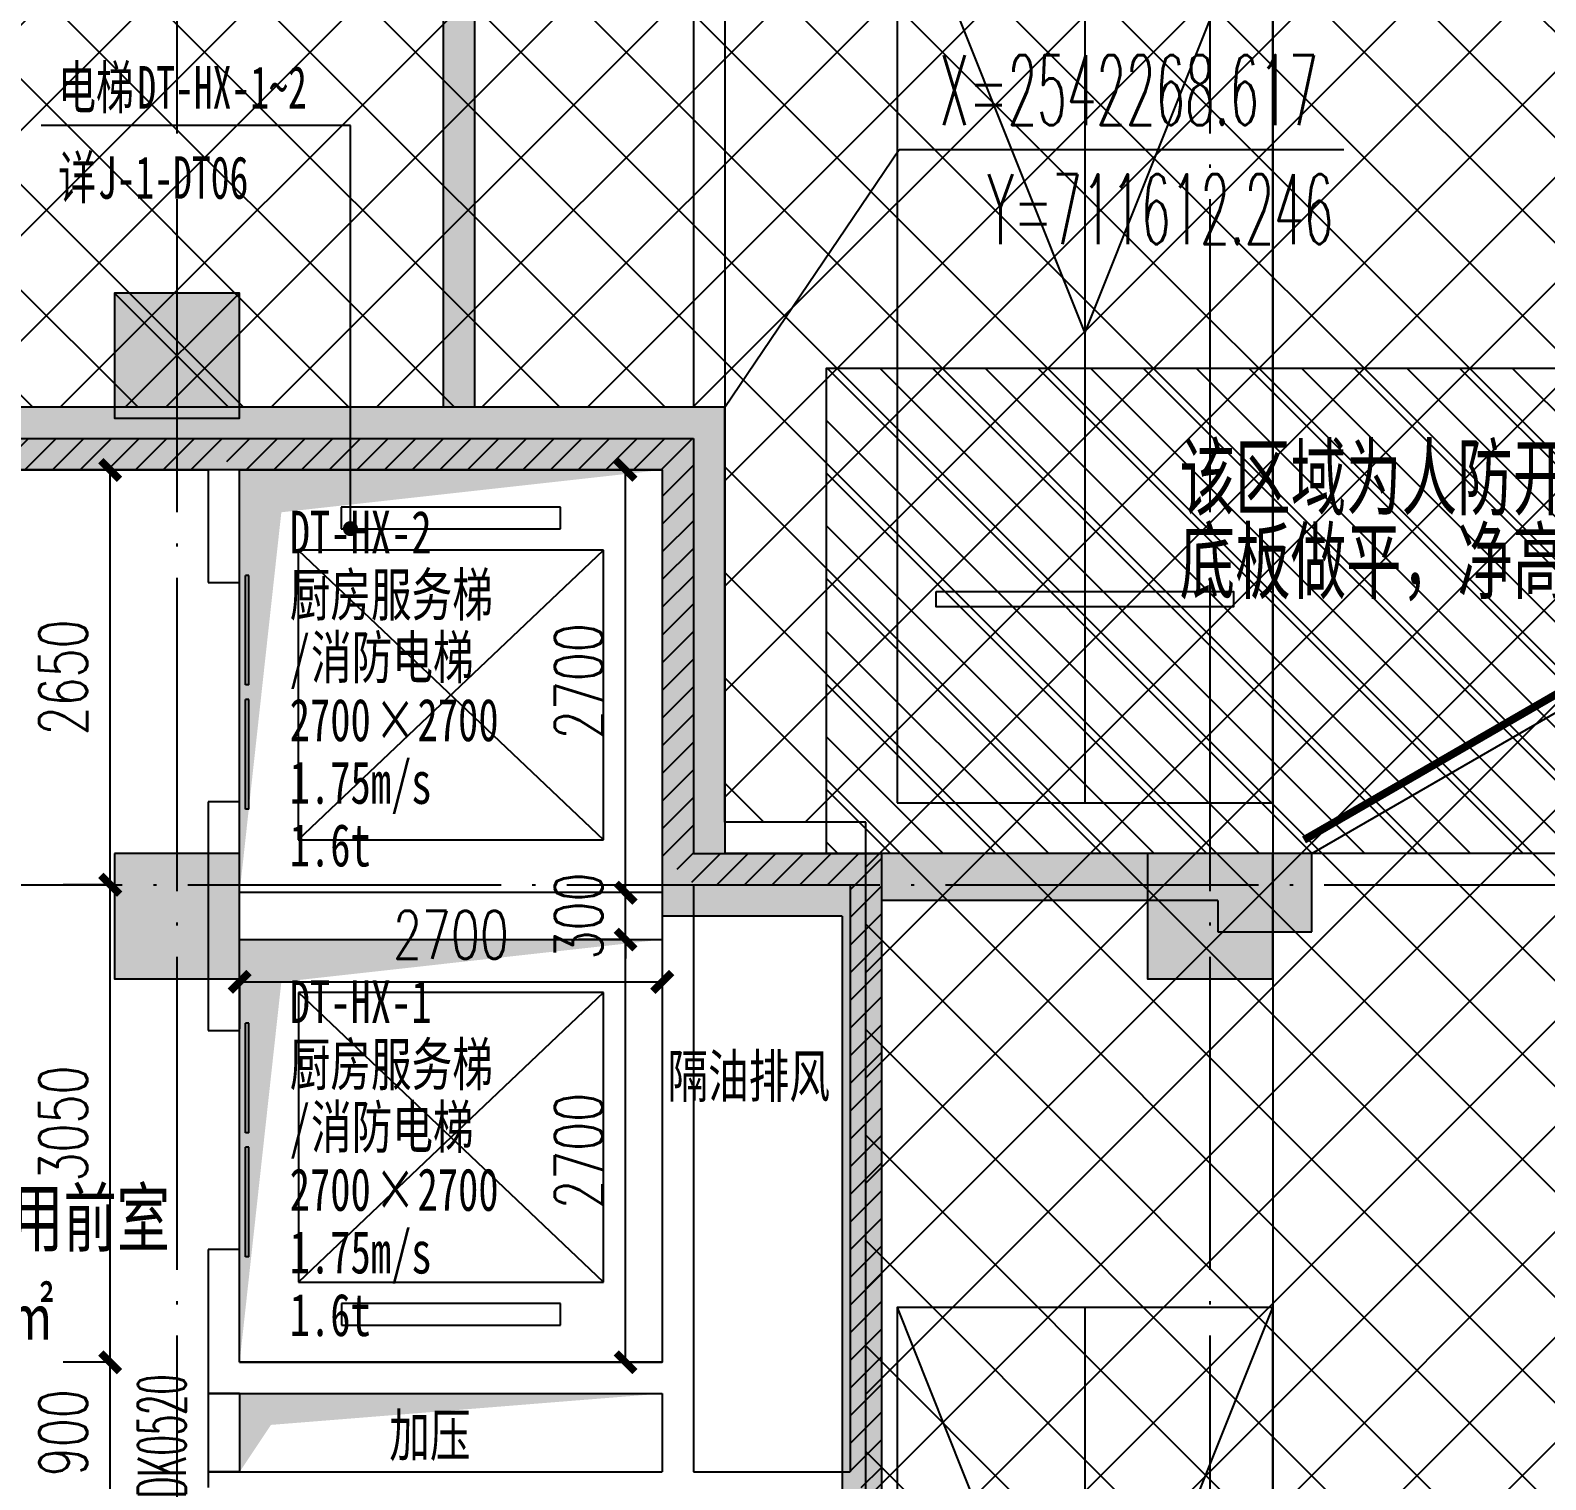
# Model space of a CAD drawing. Header units: millimetres. Extents: x 12325263 to 13848842, y -1463133 to 573208.
# Drawn here: x 12570460 to 12580141, y -1064187 to -1054929 of the extents above; entities that cross this region are included whole.
import ezdxf
from ezdxf.xclip import XClip

# ---------------------------------------------------------------- set-up
doc = ezdxf.new("R2010")
doc.units = ezdxf.units.MM
doc.header["$LTSCALE"] = 1000
doc.header["$XCLIPFRAME"] = 0
for name, pattern in [('DASH', [0.35, 0.25, -0.1]), ('DASHED', [19.05, 12.7, -6.35]), ('DOTE', [2.42, 2, -0.2, 0.02, -0.2])]:
    doc.linetypes.add(name, pattern=pattern)
for name, color, linetype in [('-2F平面$0$PARTS-CAR公寓', 240, 'Continuous'), ('-2F平面$0$WALL-SHATCH', 8, 'Continuous'), ('A-ANNO-DIMS', 83, 'Continuous'), ('A-ANNO-IDEN', 2, 'Continuous'), ('A-ANNO-TEXT', 7, 'Continuous'), ('A-AXIS', 16, 'DOTE'), ('A-COLS', 6, 'Continuous'), ('A-DOOR', 2, 'Continuous'), ('A-FLOR-EVTR', 2, 'Continuous'), ('A-WALL', 5, 'Continuous'), ('A-WALL-PATT', 8, 'Continuous'), ('A_WALL(防火墙)', 151, 'Continuous'), ('DIM_COOR', 7, 'Continuous'), ('PUB_DIM', 83, 'Continuous'), ('PUB_HATCH', 8, 'Continuous'), ('PUB_TEXT', 7, 'Continuous'), ('ROAD-LINE', 20, 'Continuous'), ('WALL', 5, 'Continuous'), ('WINDOW', 4, 'Continuous'), ('WINDOW_TEXT', 7, 'Continuous'), ('人防墙', 6, 'Continuous'), ('人防平时标注', 42, 'Continuous'), ('人防门', 60, 'Continuous'), ('地下室柱网$0$0q-柱0', 8, 'Continuous'), ('地下室柱网$0$0q-柱填充', 8, 'Continuous'), ('建筑-楼板开洞', 251, 'Continuous')]:
    doc.layers.add(name, color=color, linetype=linetype)
doc.layers.add('地下室柱网$0$9', color=8, linetype='Continuous', plot=False)
doc.styles.add('_TCH_DIM', font='SIMPLEX.shx', dxfattribs={"width": 0.7, "bigfont": 'GBCBIG.shx'})
doc.styles.add('_TCH_DIM_T3', font='SIMPLEX.shx', dxfattribs={"width": 0.705882, "bigfont": 'GBCBIG.shx'})
doc.styles.add('_TCH_WINDOW', font='SIMPLEX', dxfattribs={"width": 0.7, "height": 3.5, "bigfont": 'GBCBIG'})
doc.styles.add('TITXV', font='', dxfattribs={"width": 0.7})
doc.styles.add('宋体', font='', dxfattribs={"width": 0.65})
doc.styles.add('标注宋体', font='', dxfattribs={"width": 0.6})
doc.styles.get('TITXV').set_extended_font_data('SimSun')
doc.styles.get('宋体').set_extended_font_data('SimSun')
doc.styles.get('标注宋体').set_extended_font_data('NSimSun')
doc.dimstyles.new('_TCH_ARCH&&120', dxfattribs={"dimtxt": 306, "dimasz": 120, "dimexe": 300, "dimexo": 360, "dimgap": 147, "dimtad": 1, "dimdec": 0, "dimzin": 0, "dimdsep": 46, "dimtxsty": '_TCH_DIM_T3', "dimblk": 'ARCHTICK', "dimcen": 0.09, "dimclrt": 7, "dimazin": 2, "dimtfac": 1, "dimtdec": 0, "dimtix": 1, "dimtmove": 2, "dimatfit": 3, "dimfxl": 1, "dimfxlon": 1, "dimtolj": 1, "dimtzin": 0, "dimarcsym": 0})
pattern_1 = [(45, (0, 89.76), (-88.388383, 88.388383), [])]

# ---------------------------------------------------------------- blocks, each defined once
blk = doc.blocks.new('asdgafgfasdfagfagasdgagadfgsdhgd$DorLib2D$00000211')
at = {"color": 0}
for p, q in [((-0.5, 0.05), (-0.067, 0.3)), ((0.5, 0.05), (0.067, 0.3))]:
    blk.add_line(p, q, dxfattribs=at)
at = {"color": 0, "const_width": 0.01}
for points in [[(-0.51, 0.0673), (-0.077, 0.3173)], [(0.51, 0.0673), (0.077, 0.3173)]]:
    blk.add_lwpolyline(points, dxfattribs=at)
blk = doc.blocks.new('asdgafgf20230228-rf2')
at = {"layer": 'PUB_HATCH'}
for points in [[(1700, 69989.4), (1500, 69604.8), (1500, 61650), (1600, 61516.6), (1700, 61650)], [(1600, 61516.6), (1500, 61650), (-1300, 61650), (-1400, 61533.3), (-1350, 61250), (1600, 61250)], [(2900, 61250), (3300, 61650), (1700, 61650), (1600, 61516.6), (1600, 61250)], [(3300, 61650), (2900, 61250), (2899.9, 58400), (3299.9, 58800)], [(4187.6, 58625), (4200, 58800), (3299.9, 58800), (2899.9, 58400), (4050.1, 58400)], [(6450.1, 58500), (6450.1, 58800), (4200.1, 58800), (4187.6, 58625), (4300.1, 58500)], [(6450.1, 58300), (7050.1, 58300), (7050.1, 58800), (6450.1, 58800)], [(4187.6, 58625), (4050.1, 58400), (4050.1, 52500), (4150, 52333.3), (4300, 52300), (4300.1, 58500)]]:
    blk.add_hatch(color=256, dxfattribs=at).paths.add_polyline_path(points)
at = {"layer": '人防平时标注'}
h = blk.add_hatch(dxfattribs=at)
h.set_pattern_fill('ANSI31', color=8, scale=150, angle=-90)
h.set_pattern_definition([(315, (-2980449.64, 9722987.47), (168.379802, 168.379802), [])])
h.paths.add_polyline_path([(15150.1, 61899.9), (15150.1, 58799.9), (3950.1, 58800), (3950.1, 61899.9)])
at = {"layer": '人防墙'}
for p, q in [((1700, 69989.4), (1700, 61650)), ((1500, 69604.8), (1500, 61650)), ((3100, 66200), (3100, 61650)), ((3300, 66000), (3300, 61650)), ((1500, 61650), (-1300, 61650)), ((3300, 61650), (1700, 61650)), ((3300, 61650), (3100, 61650)), ((3300, 61650), (3299.9, 58800)), ((1600, 61250), (-1350, 61250)), ((2900, 61250), (1600, 61250)), ((2900, 61250), (2899.9, 58400)), ((4200, 58800), (3299.9, 58800)), ((6450.1, 58800), (4200.1, 58800)), ((7050.1, 58800), (6450.1, 58800)), ((7050.1, 58300), (7050.1, 58800)), ((4300.1, 58500), (4300, 52300)), ((6450.1, 58500), (4300.1, 58500)), ((6450.1, 58500), (6450.1, 58300)), ((4050.1, 58400), (2899.9, 58400)), ((4050.1, 58400), (4050.1, 52500)), ((6450.1, 58300), (7050.1, 58300))]:
    blk.add_line(p, q, dxfattribs=at)
at = {"layer": '人防平时标注', "elevation": 0}
blk.add_lwpolyline([(15150.1, 61899.9), (15150.1, 58799.9), (3950.1, 58800), (3950.1, 61899.9)], close=True, dxfattribs=at)
at = {"layer": '人防门', "ltscale": 1000, "xscale": -5000, "yscale": -5000, "zscale": 500, "rotation": 179.9994534061693}
blk.add_blockref('asdgafgfasdfagfagasdgagadfgsdhgd$DorLib2D$00000211', (9550.1, 58550), dxfattribs=at)
at = {"layer": '人防平时标注', "style": '标注宋体', "width": 0.65}
for s, p in [('该区域为人防开门范围，', (6205.2, 61003.2, 0)), ('底板做平，净高不小于2.8米', (6205.2, 60468.4, 0))]:
    blk.add_text(s, height=400, rotation=360, dxfattribs=at).set_placement(p)
blk = doc.blocks.new('_FZH')
blk.add_lwpolyline([(-0.5, -0.5), (0.5, -0.5), (0.5, 0.5), (-0.5, 0.5)], close=True)
at = {"layer": 'PUB_HATCH'}
blk.add_solid([(-0.5, -0.5), (0.5, -0.5), (-0.5, 0.5), (0.5, 0.5)], dxfattribs=at)
blk = doc.blocks.new('1-3F')
at = {"layer": 'A-COLS', "xscale": 800, "yscale": 800, "zscale": 800, "rotation": 270}
for p in [(-32900, 78880), (-32900, 75300), (-26300, 75300)]:
    blk.add_blockref('_FZH', p, dxfattribs=at)
blk = doc.blocks.new('_ArchTick')
at = {"color": 0, "linetype": 'ByBlock', "const_width": 0.4}
blk.add_lwpolyline([(-0.5, -0.5), (0.5, 0.5)], dxfattribs=at)
blk = doc.blocks.new('*D5333')
at = {"layer": 'A-ANNO-DIMS', "color": 0, "lineweight": -2, "transparency": 16777216}
for p, q in [((1204.5, 3275), (903.5, 3275)), ((1203.5, 575), (1203.5, 3275)), ((1204.5, 575), (903.5, 575))]:
    blk.add_line(p, q, dxfattribs=at)
at = {"layer": 'Defpoints', "color": 0, "transparency": 16777216}
for p in [(1203.5, 3275), (1637.5, 3275), (1637.5, 575)]:
    blk.add_point(p, dxfattribs=at)
at = {"layer": 'A-ANNO-DIMS', "color": 0, "lineweight": -2, "transparency": 16777216, "xscale": 120, "yscale": 120, "zscale": 120}
for p, rotation in [((1203.5, 3275), 90), ((1203.5, 575), 270)]:
    blk.add_blockref('_ArchTick', p, dxfattribs=dict(at, rotation=rotation))
at = {"layer": 'A-ANNO-DIMS', "color": 7, "transparency": 16777216, "insert": (903.5, 1925), "char_height": 306, "attachment_point": 5, "rotation": 90, "style": '_TCH_DIM_T3'}
blk.add_mtext('\\A1;2700', dxfattribs=at)
blk = doc.blocks.new('*D5334')
at = {"layer": 'A-ANNO-DIMS', "color": 0, "lineweight": -2, "transparency": 16777216}
for p, q in [((1203.5, 575), (1203.5, 695)), ((1204.5, 575), (903.5, 575)), ((1203.5, 275), (1203.5, 575)), ((1204.5, 275), (903.5, 275)), ((1203.5, 275), (1203.5, 155))]:
    blk.add_line(p, q, dxfattribs=at)
at = {"layer": 'Defpoints', "color": 0, "transparency": 16777216}
for p in [(1203.5, 575), (1637.5, 575), (1637.5, 275)]:
    blk.add_point(p, dxfattribs=at)
at = {"layer": 'A-ANNO-DIMS', "color": 0, "lineweight": -2, "transparency": 16777216, "xscale": 120, "yscale": 120, "zscale": 120}
for p, rotation in [((1203.5, 575), 270), ((1203.5, 275), 90)]:
    blk.add_blockref('_ArchTick', p, dxfattribs=dict(at, rotation=rotation))
at = {"layer": 'A-ANNO-DIMS', "color": 7, "transparency": 16777216, "insert": (903.5, 425), "char_height": 306, "attachment_point": 5, "rotation": 90, "style": '_TCH_DIM_T3'}
blk.add_mtext('\\A1;300', dxfattribs=at)
blk = doc.blocks.new('*D5335')
at = {"layer": 'A-ANNO-DIMS', "color": 0, "lineweight": -2, "transparency": 16777216}
for p, q in [((1204.5, 275), (903.5, 275)), ((1203.5, -2425), (1203.5, 275)), ((1204.5, -2425), (903.5, -2425))]:
    blk.add_line(p, q, dxfattribs=at)
at = {"layer": 'Defpoints', "color": 0, "transparency": 16777216}
for p in [(1203.5, 275), (1637.5, 275), (1637.5, -2425)]:
    blk.add_point(p, dxfattribs=at)
at = {"layer": 'A-ANNO-DIMS', "color": 0, "lineweight": -2, "transparency": 16777216, "xscale": 120, "yscale": 120, "zscale": 120}
for p, rotation in [((1203.5, 275), 90), ((1203.5, -2425), 270)]:
    blk.add_blockref('_ArchTick', p, dxfattribs=dict(at, rotation=rotation))
at = {"layer": 'A-ANNO-DIMS', "color": 7, "transparency": 16777216, "insert": (903.5, -1075), "char_height": 306, "attachment_point": 5, "rotation": 90, "style": '_TCH_DIM_T3'}
blk.add_mtext('\\A1;2700', dxfattribs=at)
blk = doc.blocks.new('*D5336')
at = {"layer": 'A-ANNO-DIMS', "color": 0, "lineweight": -2, "transparency": 16777216}
for p, q in [((-1262.5, 6.3), (-1262.5, -294.7)), ((-1262.5, 5.3), (1437.5, 5.3)), ((1437.5, 6.3), (1437.5, -294.7))]:
    blk.add_line(p, q, dxfattribs=at)
at = {"layer": 'Defpoints', "color": 0, "transparency": 16777216}
for p in [(-1262.5, 575), (1437.5, 575), (1437.5, 5.3)]:
    blk.add_point(p, dxfattribs=at)
at = {"layer": 'A-ANNO-DIMS', "color": 0, "lineweight": -2, "transparency": 16777216, "xscale": 120, "yscale": 120, "zscale": 120, "rotation": 180}
blk.add_blockref('_ArchTick', (-1262.5, 5.3), dxfattribs=at)
at = {"layer": 'A-ANNO-DIMS', "color": 0, "lineweight": -2, "transparency": 16777216, "xscale": 120, "yscale": 120, "zscale": 120}
blk.add_blockref('_ArchTick', (1437.5, 5.3), dxfattribs=at)
at = {"layer": 'A-ANNO-DIMS', "color": 7, "transparency": 16777216, "insert": (87.5, 305.3), "char_height": 306, "attachment_point": 5, "style": '_TCH_DIM_T3'}
blk.add_mtext('\\A1;2700', dxfattribs=at)
blk = doc.blocks.new('adgshg13--2F平面$0$A$C7F010FC0')
at = {"layer": '-2F平面$0$WALL-SHATCH'}
h = blk.add_hatch(color=256, dxfattribs=at)
h.dxf.hatch_style = 1
h.paths.add_polyline_path([(-60384.2, -16880.9), (-763.2, 197.5), (12587.6, -13153.3), (12587.6, -157996), (-162964.9, -188820.4), (-171262.4, -180522.9), (-171262.4, -31310.9), (-150707.2, -10755.7), (-131860.1, -7980.9), (-99162.4, -7980.9), (-99162.4, -4980.9), (-76620.4, -4980.9), (-70107.7, -16880.9)], flags=16)
h.paths.add_polyline_path([(-60091.2, -16380.9), (-646.9, 646.9), (12987.6, -12987.6), (12987.6, -158331.9), (-163100.6, -189250.4), (-171662.4, -180688.6), (-171662.4, -31145.2), (-150777.9, -10260.7), (-131896.7, -7480.9), (-99562.4, -7480.9), (-99562.4, -4580.9), (-76365.6, -4580.9), (-69907.5, -16380.9)])
blk = doc.blocks.new('adgshgbj--2F平面$0$报建车道-2')
at = {"layer": 'ROAD-LINE'}
blk.add_line((133308.4, -66795.4), (135941.3, -81790.4), dxfattribs=at)
blk = doc.blocks.new('adgshg2qbj-gycw-bj-13-CAR-5')
for p, q in [((0, 3000), (-1200, 6000)), ((0, 6000), (0, 0)), ((1200, 6000), (0, 3000))]:
    blk.add_line(p, q)
blk.add_lwpolyline([(1200, 0), (-1200, 0), (-1200, 6000), (1200, 6000)], close=True)
at = {"extrusion": (0.000447791, -1.15105e-10, 1), "elevation": -0.5}
blk.add_lwpolyline([(950, 1350), (-950, 1350), (-950, 1250), (950, 1250)], close=True, dxfattribs=at)
blk = doc.blocks.new('*U495')
at = {"layer": '地下室柱网$0$0q-柱0'}
blk.add_lwpolyline([(-400, -400), (400, -400), (400, 400), (-400, 400)], close=True, dxfattribs=at)
at = {"layer": '地下室柱网$0$0q-柱填充'}
blk.add_solid([(-400, 400), (400, 400), (-400, -400), (400, -400)], dxfattribs=at)
at = {"layer": '地下室柱网$0$9'}
for p, q in [((-400, 400), (400, -400)), ((-400, -400), (400, 400))]:
    blk.add_line(p, q, dxfattribs=at)
blk = doc.blocks.new('A$C2A3E77E8')
at = {"layer": '-2F平面$0$PARTS-CAR公寓'}
for p, xscale, rotation in [((523009.6, 127989.8), -1, 9.958493095712015), ((524604.9, 118904.3), -1.000000000000003, 9.958982373746636)]:
    blk.add_blockref('adgshg2qbj-gycw-bj-13-CAR-5', p, dxfattribs=dict(at, xscale=xscale, rotation=rotation))
blk.add_blockref('adgshgbj--2F平面$0$报建车道-2', (389845.5, 200902.2))
at = {"rotation": 9.958774256191964}
blk.add_blockref('*U495', (516802.7, 129799.2), dxfattribs=at)
at = {"layer": 'WALL', "color": 1}
blk.add_blockref('adgshg13--2F平面$0$A$C7F010FC0', (561507.9, 205483.1), dxfattribs=at)
blk = doc.blocks.new('asdfaadfg')
at = {"layer": 'DIM_COOR', "color": 3}
for p, q in [((1010843.8, 229296.3), (1011957.1, 230942.1)), ((1011957.1, 230942.1), (1014798.4, 230942.1))]:
    blk.add_line(p, q, dxfattribs=at)
at = {"layer": 'PUB_TEXT', "style": '_TCH_DIM', "width": 0.494118}
for s, p in [('X=2542268.617', (1012215.4, 231099.6)), ('Y=711612.246', (1012519.9, 230338.3))]:
    blk.add_text(s, height=446.25, dxfattribs=at).set_placement(p)
blk = doc.blocks.new('qlzw')
at = {"layer": 'A-AXIS'}
for p, q in [((12437966.8, 979489.8), (12437966.8, 1082089.8)), ((12444566.8, 979489.8), (12444566.8, 1082089.8)), ((12411416.8, 1071489.8), (12486866.8, 1071489.8))]:
    blk.add_line(p, q, dxfattribs=at)
blk = doc.blocks.new('*D3960')
at = {"layer": 'Defpoints', "color": 0, "transparency": 16777216}
for p in [(12570970, -1063436.8), (12571596.8, -1063436.8), (12571596.8, -1064336.8)]:
    blk.add_point(p, dxfattribs=at)
at = {"layer": 'PUB_DIM', "color": 0, "lineweight": -2, "transparency": 16777216}
for p, q in [((12570971, -1063436.8), (12570670, -1063436.8)), ((12570970, -1064336.8), (12570970, -1063436.8)), ((12570971, -1064336.8), (12570670, -1064336.8))]:
    blk.add_line(p, q, dxfattribs=at)
at = {"layer": 'PUB_DIM', "color": 0, "lineweight": -2, "transparency": 16777216, "xscale": 120, "yscale": 120, "zscale": 120}
for p, rotation in [((12570970, -1063436.8), 90), ((12570970, -1064336.8), 270)]:
    blk.add_blockref('_ArchTick', p, dxfattribs=dict(at, rotation=rotation))
at = {"layer": 'PUB_DIM', "color": 7, "transparency": 16777216, "insert": (12570670, -1063886.8), "char_height": 306, "attachment_point": 5, "rotation": 90, "style": '_TCH_DIM_T3'}
blk.add_mtext('\\A1;900', dxfattribs=at)
blk = doc.blocks.new('*D3961')
at = {"layer": 'Defpoints', "color": 0, "transparency": 16777216}
for p in [(12570970, -1060386.8), (12571596.8, -1060386.8), (12571596.8, -1063436.8)]:
    blk.add_point(p, dxfattribs=at)
at = {"layer": 'PUB_DIM', "color": 0, "lineweight": -2, "transparency": 16777216}
for p, q in [((12570971, -1060386.8), (12570670, -1060386.8)), ((12570970, -1063436.8), (12570970, -1060386.8)), ((12570971, -1063436.8), (12570670, -1063436.8))]:
    blk.add_line(p, q, dxfattribs=at)
at = {"layer": 'PUB_DIM', "color": 0, "lineweight": -2, "transparency": 16777216, "xscale": 120, "yscale": 120, "zscale": 120}
for p, rotation in [((12570970, -1060386.8), 90), ((12570970, -1063436.8), 270)]:
    blk.add_blockref('_ArchTick', p, dxfattribs=dict(at, rotation=rotation))
at = {"layer": 'PUB_DIM', "color": 7, "transparency": 16777216, "insert": (12570670, -1061911.8), "char_height": 306, "attachment_point": 5, "rotation": 90, "style": '_TCH_DIM_T3'}
blk.add_mtext('\\A1;3050', dxfattribs=at)
blk = doc.blocks.new('*D3962')
at = {"layer": 'Defpoints', "color": 0, "transparency": 16777216}
for p in [(12570970, -1057736.8), (12571596.8, -1057736.8), (12571596.8, -1060386.8)]:
    blk.add_point(p, dxfattribs=at)
at = {"layer": 'PUB_DIM', "color": 0, "lineweight": -2, "transparency": 16777216}
for p, q in [((12570971, -1057736.8), (12570670, -1057736.8)), ((12570970, -1060386.8), (12570970, -1057736.8)), ((12570971, -1060386.8), (12570670, -1060386.8))]:
    blk.add_line(p, q, dxfattribs=at)
at = {"layer": 'PUB_DIM', "color": 0, "lineweight": -2, "transparency": 16777216, "xscale": 120, "yscale": 120, "zscale": 120}
for p, rotation in [((12570970, -1057736.8), 90), ((12570970, -1060386.8), 270)]:
    blk.add_blockref('_ArchTick', p, dxfattribs=dict(at, rotation=rotation))
at = {"layer": 'PUB_DIM', "color": 7, "transparency": 16777216, "insert": (12570670, -1059061.8), "char_height": 306, "attachment_point": 5, "rotation": 90, "style": '_TCH_DIM_T3'}
blk.add_mtext('\\A1;2650', dxfattribs=at)
blk = doc.blocks.new('$DORLIB2D$00000127')
at = {"color": 0}
for points in [[(-0.5333, 0.7949), (-0.5333, 0.6904)], [(-0.0333, 0.7949), (-0.5333, 0.7949)], [(-0.0333, 0.7949), (-0.0333, 0.6904)], [(0.5333, 0.7949), (0.0333, 0.7949)], [(0.0333, 0.7949), (0.0333, 0.6904)], [(0.5333, 0.7949), (0.5333, 0.6904)], [(-0.0333, 0.6904), (-0.5333, 0.6904)], [(0.5333, 0.6904), (0.0333, 0.6904)], [(0.5, 0.5), (-0.5, 0.5)]]:
    blk.add_lwpolyline(points, dxfattribs=at)
blk = doc.blocks.new('asdfgadfgfd')
at = {"layer": '建筑-楼板开洞'}
h = blk.add_hatch(color=256, dxfattribs=at)
h.dxf.hatch_style = 1
h.paths.add_polyline_path([(-1262.5, 575), (-1262.5, 3275), (1437.5, 3275), (-995.9, 3004.5)])
h = blk.add_hatch(color=256, dxfattribs=at)
h.dxf.hatch_style = 1
h.paths.add_polyline_path([(-1262.5, -2425), (-1262.5, 275), (1437.5, 275), (-995.9, 4.5)])
at = {"layer": 'A-FLOR-EVTR'}
for p, q in [((-612.7, 3037.2), (-612.7, 2899.7)), ((787.3, 3037.2), (-612.7, 3037.2)), ((787.3, 2899.7), (787.3, 3037.2)), ((-612.7, 2899.7), (787.3, 2899.7)), ((-887.7, 2762.2), (-887.7, 912.2)), ((1062.3, 2762.2), (-887.7, 2762.2)), ((-887.7, 2762.2), (1062.3, 912.2)), ((-887.7, 912.2), (1062.3, 2762.2)), ((1062.3, 912.2), (1062.3, 2762.2)), ((-887.7, 912.2), (1062.3, 912.2)), ((1062.7, -62.7), (-887.3, -62.7)), ((-887.3, -62.7), (-887.3, -1912.7)), ((1062.7, -1912.7), (-887.3, -62.7)), ((1062.7, -62.7), (-887.3, -1912.7)), ((1062.7, -1912.7), (1062.7, -62.7)), ((-887.3, -1912.7), (1062.7, -1912.7)), ((787.7, -2050.2), (-612.3, -2050.2)), ((-612.3, -2050.2), (-612.3, -2187.7)), ((787.7, -2187.7), (787.7, -2050.2)), ((-612.3, -2187.7), (787.7, -2187.7))]:
    blk.add_line(p, q, dxfattribs=at)
for points in [[(-1262.5, 575), (-1262.5, 3275), (1437.5, 3275), (1437.5, 575)], [(-1262.5, -2425), (-1262.5, 275), (1437.5, 275), (1437.5, -2425)]]:
    blk.add_lwpolyline(points, close=True, dxfattribs=at)
at = {"layer": 'A-ANNO-TEXT', "style": 'TITXV', "width": 0.7}
for s, p in [('DT-HX-2', (-942.4, 2742.4)), ('厨房服务梯', (-942.4, 2342.4)), ('/', (-942.4, 1942.4)), ('消防电梯', (-806.3, 1942.4)), ('2700', (-942.4, 1542.4)), ('×', (-398, 1542.4)), ('2700', (-125.8, 1542.4)), ('1.75m/s', (-942.4, 1142.4)), ('1.6t', (-942.4, 742.4)), ('DT-HX-1', (-942.4, -257.6)), ('厨房服务梯', (-942.4, -657.6)), ('/', (-942.4, -1057.6)), ('消防电梯', (-806.3, -1057.6)), ('2700', (-942.4, -1457.6)), ('×', (-398, -1457.6)), ('2700', (-125.8, -1457.6)), ('1.75m/s', (-942.4, -1857.6)), ('1.6t', (-942.4, -2257.6))]:
    blk.add_text(s, height=271.9, dxfattribs=at).set_placement(p)
at = {"layer": 'A-ANNO-DIMS'}
for p1, p2, distance, picture, middle in [((1637.5, 575), (1637.5, 3275), 434, '*D5333', (903.5, 1925)), ((1637.5, 275), (1637.5, 575), 434, '*D5334', (903.5, 425)), ((-1262.5, 575), (1437.5, 575), -569.7, '*D5336', (87.5, 305.3)), ((1637.5, -2425), (1637.5, 275), 434, '*D5335', (903.5, -1075))]:
    dim = blk.add_aligned_dim(p1=p1, p2=p2, distance=distance, dimstyle='_TCH_ARCH&&120', dxfattribs=at)
    dim.commit()
    dim.dimension.update_dxf_attribs({"geometry": picture, "text_midpoint": middle})

msp = doc.modelspace()

# ---------------------------------------------------------------- hatches: boundary and pattern name
at = {"layer": 'A-WALL-PATT'}
h = msp.add_hatch(dxfattribs=at)
h.set_pattern_fill('ANSI37', color=252, scale=300)
h.set_pattern_definition([(45, (0, 0), (-336.759605, 336.759605), []), (135, (0, 0), (-336.759605, -336.759605), [])])
h.paths.add_polyline_path([(12564696.8, -1148386.8), (12504241.6, -1148387), (12504241.6, -1033958), (12634041.3, -1033958), (12627844.5, -1069250.3), (12616665.5, -1067287.4), (12616902.5, -1065937.9), (12610631.1, -1064836.8), (12604673.6, -1064836.8), (12597896.8, -1064836.8), (12597896.8, -1060786.8), (12593492.1, -1060786.8), (12590496.8, -1060786.8), (12590496.8, -1069586.9), (12575796.8, -1069586.9), (12575796.8, -1059986.8), (12574896.8, -1059986.8), (12574896.8, -1057336.8), (12570296.8, -1057336.8), (12570296.8, -1055286.8), (12568296.8, -1055286.8), (12568296.8, -1060086.8), (12564596.6, -1060086.8), (12564596.6, -1069486.8), (12564696.9, -1069486.8), (12564696.8, -1097986.8), (12567296.8, -1097986.8), (12567296.8, -1105536.8), (12565696.8, -1105536.8), (12565696.8, -1113036.8), (12564696.8, -1113036.8)])
h = msp.add_hatch(dxfattribs=at)
h.set_pattern_fill('普通砖', color=256, scale=50, style=0)
h.set_pattern_definition(pattern_1)
h.paths.add_polyline_path([(12570296.8, -1057536.8), (12570096.8, -1057736.8), (12571596.8, -1057736.8), (12571696.8, -1057670.1), (12571696.8, -1057536.8)])
h = msp.add_hatch(dxfattribs=at)
h.set_pattern_fill('普通砖', color=256, scale=50, style=0)
h.set_pattern_definition(pattern_1)
h.paths.add_polyline_path([(12571696.8, -1057670.1), (12571796.8, -1057736.8), (12574496.8, -1057736.8), (12574696.8, -1057536.8), (12571696.8, -1057536.8)])
h = msp.add_hatch(dxfattribs=at)
h.set_pattern_fill('普通砖', color=256, scale=50, style=0)
h.set_pattern_definition(pattern_1)
h.paths.add_polyline_path([(12574696.8, -1057536.8), (12574496.8, -1057736.8), (12574496.8, -1060286.8), (12574630.1, -1060286.8), (12574696.8, -1060186.8)])
h = msp.add_hatch(dxfattribs=at)
h.set_pattern_fill('普通砖', color=256, scale=50, style=0)
h.set_pattern_definition(pattern_1)
h.paths.add_polyline_path([(12574630.1, -1060286.8), (12574696.8, -1060386.8), (12575696.8, -1060386.8), (12575896.8, -1060186.8), (12574696.8, -1060186.8)])
h = msp.add_hatch(dxfattribs=at)
h.set_pattern_fill('普通砖', color=256, scale=50, style=0)
h.set_pattern_definition(pattern_1)
h.paths.add_polyline_path([(12575896.8, -1060186.8), (12575696.8, -1060386.8), (12575696.8, -1064136.8), (12575763.5, -1064236.8), (12575896.8, -1064236.8)])
at = {"layer": '建筑-楼板开洞'}
h = msp.add_hatch(color=256, dxfattribs=at)
h.dxf.hatch_style = 1
h.paths.add_polyline_path([(12571796.8, -1064136.8), (12571796.8, -1063636.8), (12574496.8, -1063636.8), (12571996.8, -1063836.8)])

# ---------------------------------------------------------------- linework, layer by layer
at = {"layer": 'A-ANNO-IDEN'}
for p, q in [((12572505, -1055536.8), (12570530, -1055536.8)), ((12572505, -1058111.8), (12572505, -1055536.8))]:
    msp.add_line(p, q, dxfattribs=at)
at = {"layer": 'A-ANNO-IDEN', "const_width": 48}
msp.add_lwpolyline([(12572505, -1058135.8, 1), (12572505, -1058087.8, 1)], format="xyb", close=True, dxfattribs=at)
at = {"layer": 'A-WALL'}
for p, q in [((12571596.8, -1057736.8), (12571596.8, -1058456.8)), ((12571796.8, -1058456.8), (12571796.8, -1057736.8)), ((12571596.8, -1058456.8), (12571796.8, -1058456.8)), ((12571596.8, -1059856.8), (12571596.8, -1061316.8)), ((12571796.8, -1059856.8), (12571596.8, -1059856.8)), ((12571796.8, -1061316.8), (12571796.8, -1059856.8)), ((12574496.8, -1060286.8), (12574496.8, -1063436.7)), ((12574696.8, -1060386.8), (12574696.8, -1063536.7)), ((12571596.8, -1061316.8), (12571796.8, -1061316.8)), ((12571796.8, -1062716.8), (12571596.8, -1062716.8)), ((12571596.8, -1062716.8), (12571596.8, -1063536.7)), ((12571796.8, -1063436.7), (12571796.8, -1062716.8)), ((12571796.8, -1063436.7), (12574496.8, -1063436.7)), ((12571596.8, -1063536.7), (12571596.8, -1063636.7)), ((12574696.8, -1063536.7), (12574696.8, -1064136.8)), ((12571596.8, -1063636.7), (12571796.8, -1063636.7)), ((12571796.8, -1063636.7), (12574496.8, -1063636.7)), ((12574496.8, -1063636.7), (12574496.8, -1064136.8)), ((12571796.8, -1064136.7), (12571596.8, -1064136.7)), ((12571596.8, -1064136.7), (12571596.8, -1064236.8)), ((12571796.8, -1064136.8), (12571796.8, -1064136.7)), ((12571796.8, -1064136.8), (12574496.8, -1064136.8)), ((12574696.8, -1064136.8), (12575696.8, -1064136.8))]:
    msp.add_line(p, q, dxfattribs=at)
at = {"layer": 'A-WALL-PATT', "color": 252}
msp.add_lwpolyline([(12504241.6, -1033958), (12634041.3, -1033958), (12627844.5, -1069250.3), (12616665.5, -1067287.4), (12616902.5, -1065937.9), (12610631.1, -1064836.8), (12604673.6, -1064836.8), (12597896.8, -1064836.8), (12597896.8, -1060786.8), (12593492.1, -1060786.8), (12590496.8, -1060786.8), (12590496.8, -1069586.9), (12575796.8, -1069586.9), (12575796.8, -1059986.8), (12574896.8, -1059986.8), (12574896.8, -1057336.8), (12570296.8, -1057336.8), (12570296.8, -1055286.8), (12568296.8, -1055286.8), (12568296.8, -1060086.8), (12564596.6, -1060086.8), (12564596.6, -1069486.8), (12564696.9, -1069486.8), (12564696.8, -1097986.8)], dxfattribs=at)
at = {"layer": 'A_WALL(防火墙)'}
for p, q in [((12570296.8, -1057536.8), (12571696.8, -1057536.8)), ((12571696.8, -1057536.8), (12574696.8, -1057536.8)), ((12574696.8, -1057536.8), (12574696.8, -1060186.8)), ((12570096.8, -1057736.8), (12571596.8, -1057736.8)), ((12571796.8, -1057736.8), (12574496.8, -1057736.8)), ((12574496.8, -1057736.8), (12574496.8, -1060286.8)), ((12574696.8, -1060186.8), (12575896.8, -1060186.8)), ((12575896.8, -1060186.8), (12575896.8, -1064236.8)), ((12574696.8, -1060386.8), (12575696.8, -1060386.8)), ((12575696.8, -1060386.8), (12575696.8, -1064136.8))]:
    msp.add_line(p, q, dxfattribs=at)
at = {"layer": 'WINDOW', "linetype": 'DASH'}
for p, q in [((12571796.8, -1063636.7), (12571596.8, -1063636.7)), ((12571596.8, -1064136.7), (12571796.8, -1064136.7))]:
    msp.add_line(p, q, dxfattribs=at)
at = {"layer": 'WINDOW', "linetype": 'DASHED'}
for p, q in [((12571596.8, -1063636.7), (12571596.8, -1064136.7)), ((12571796.8, -1063636.7), (12571796.8, -1064136.7))]:
    msp.add_line(p, q, dxfattribs=at)

# ---------------------------------------------------------------- block references
ref = msp.add_blockref('A$C2A3E77E8', (12039933.3, -1095474.8), dxfattribs=dict(rotation=350.0412492537527))
XClip(ref).set_block_clipping_path([(574517.6328491271, 127502.2367430634), (563167.6328490991, 127502.2228846755), (563167.6311767455, 128872.3654828509), (556800.2987149898, 128872.35771109), (544257.8770271596, 126670.0996581088), (543557.4714692105, 130659.0804795903), (536268.9804626536, 129379.331731239), (537790.8662453052, 120711.8038626132), (523312.3703787625, 118169.6006707186), (521652.1357429288, 127625.0713569671), (520765.6618171427, 127469.4202569119), (520307.3778515682, 130079.4678951118), (515776.700237589, 129283.9687092729), (515422.1926091146, 131303.0932199814), (513452.2958014049, 130957.2097736297), (514282.4182554409, 126229.4878651481), (510637.9919826575, 125589.577113275), (512263.534631284, 116331.1783077423), (512362.3527807724, 116348.529120174), (517291.1072248165, 88278.0145814414), (519851.8954271879, 88727.6234641299), (522454.6248882134, 73904.4148362107), (519893.7906026859, 73454.7686835658), (526007.3042119928, 38637.452739819), (480033.7029030509, 30565.0258553012), (466439.1866319198, 28317.0522398334), (446673.6220214516, 140886.9888556413), (578014.3726615645, 163948.422490485), (584117.7942495663, 129187.8787387202)])
for name, p in [('1-3F', (12604296.8, -1135886.8)), ('asdfaadfg', (11564053.1, -1286633.1)), ('asdfgadfgfd', (12573059.3, -1061011.8))]:
    msp.add_blockref(name, p)
at = {"layer": 'A-DOOR', "xscale": 1400, "yscale": 200, "zscale": 1400, "rotation": 270}
for p in [(12571696.8, -1059156.8), (12571696.8, -1062016.8)]:
    msp.add_blockref('$DORLIB2D$00000127', p, dxfattribs=at)
at = {"layer": 'A_WALL(防火墙)'}
msp.add_blockref('qlzw', (133430, -2131876.5), dxfattribs=at)
at = {"layer": '人防墙'}
ref = msp.add_blockref('asdgafgf20230228-rf2', (12571596.8, -1118986.7), dxfattribs=at)
XClip(ref).set_block_clipping_path([(-67355.290652331, -38121.2847742999), (65994.7093476802, 85028.7152257001)])

# ---------------------------------------------------------------- texts
at = {"layer": 'A-ANNO-TEXT'}
for s, height, style, width, p in [('电梯', 271.9, '宋体', 0.65, (12570638, -1055428.8)), ('DT-HX-1~2', 271.9, '宋体', 0.65, (12571143.5, -1055428.8)), ('详', 271.9, '宋体', 0.65, (12570638, -1056004.8)), ('J-1-DT06', 271.9, '宋体', 0.65, (12570890.8, -1056004.8)), ('隔油排风', 271.9, 'TITXV', 0.7, (12574530, -1061744.6)), ('合用前室', 356.87, 'TITXV', 0.7, (12569989.5, -1062692.8)), ('㎡', 317.2, 'TITXV', 0.7, (12570307, -1063292.8)), ('加压', 271.9, 'TITXV', 0.7, (12572753.3, -1064038.7))]:
    msp.add_text(s, height=height, dxfattribs=dict(at, style=style, width=width)).set_placement(p)
at = {"layer": 'WINDOW_TEXT', "linetype": 'DASHED', "style": '_TCH_WINDOW', "width": 0.494118}
msp.add_text('DK0520', height=306, rotation=90, dxfattribs=at).set_placement((12571453, -1064304.3))

# ---------------------------------------------------------------- dimensions: what is measured, and where the dimension line sits
at = {"layer": 'PUB_DIM'}
for p1, p2, picture, middle in [((12571596.8, -1060386.8), (12571596.8, -1057736.8), '*D3962', (12570670, -1059061.8)), ((12571596.8, -1063436.8), (12571596.8, -1060386.8), '*D3961', (12570670, -1061911.8)), ((12571596.8, -1064336.8), (12571596.8, -1063436.8), '*D3960', (12570670, -1063886.8))]:
    dim = msp.add_aligned_dim(p1=p1, p2=p2, distance=626.8, dimstyle='_TCH_ARCH&&120', dxfattribs=at)
    dim.commit()
    dim.dimension.update_dxf_attribs({"geometry": picture, "text_midpoint": middle})

doc.saveas('drawing.dxf')
